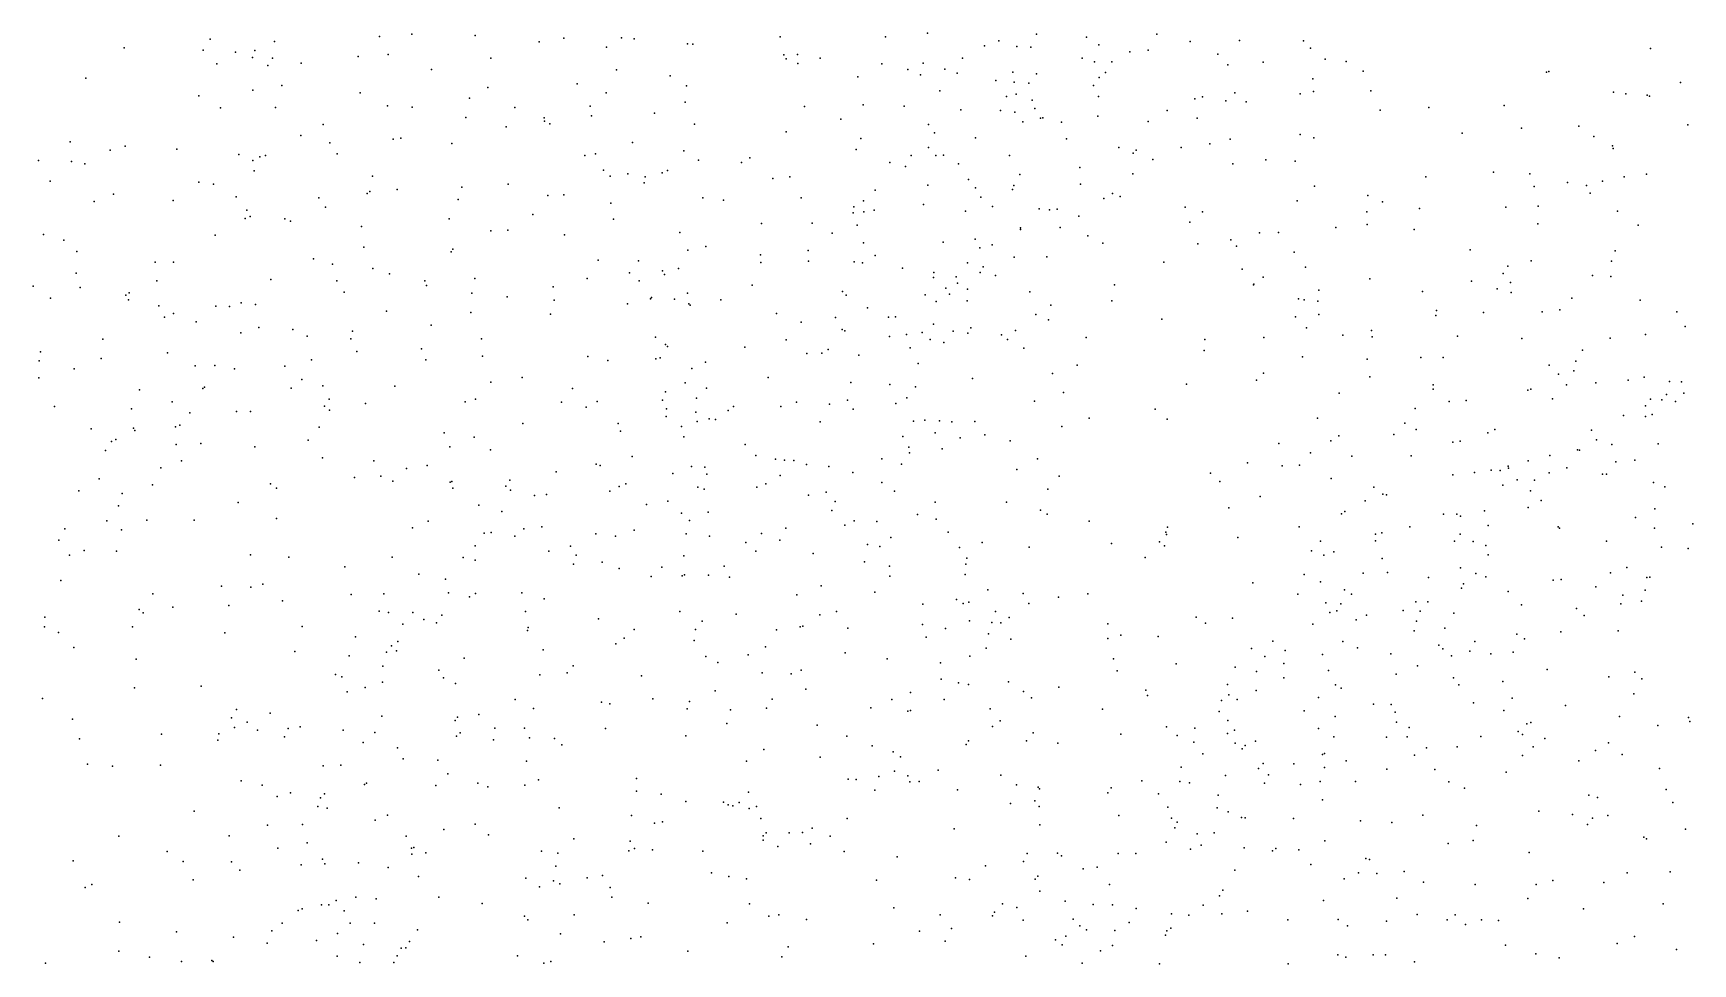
# Model space of a CAD drawing. Header units: metres. Extents: x -25 to 25, y -27.7 to 27.8.
# Drawn here: x 12.197 to 15.289, y 3.481 to 5.215 of the extents above; entities that cross this region are included whole.
import ezdxf

# ---------------------------------------------------------------- set-up
doc = ezdxf.new("R2010")
doc.units = ezdxf.units.M

msp = doc.modelspace()

# ---------------------------------------------------------------- linework, layer by layer
for p in [(12.5262, 5.2038, 22.2838), (12.6459, 5.1995, 4.6879), (12.842, 5.2086, -12.58), (12.9022, 5.2131, 4.7899), (13.0203, 5.2103, 1.9151), (13.1392, 5.1987, 15.5917), (13.185, 5.2052, -10.6546), (13.293, 5.2063, 16.673), (13.3161, 5.2044, 15.5806), (13.5885, 5.208, -10.4081), (13.7846, 5.2078, 20.4902), (13.863, 5.2147, 10.8669), (13.9955, 5.2002, 15.3952), (14.0657, 5.2127, 4.9838), (14.1591, 5.2071, 15.2063), (14.2904, 5.2131, 16.8982), (14.3526, 5.199, 13.4117), (14.444, 5.2009, 15.7239), (14.5632, 5.2004, 14.2613), (12.3659, 5.1876, 10.069), (12.5134, 5.1828, -18.2026), (12.5736, 5.1794, -18.4374), (12.6049, 5.1693, 21.6508), (12.6092, 5.1827, 2.2365), (12.6423, 5.168, -10.7003), (12.8019, 5.1713, 10.7851), (12.8578, 5.1748, 2.0536), (13.0494, 5.1679, -7.3313), (13.265, 5.1885, 16.4004), (13.4156, 5.1948, -18.9678), (13.4256, 5.1944, 17.9293), (13.5949, 5.1745, -19.0938), (13.5994, 5.1669, -12.1616), (13.6206, 5.1752, 20.4126), (13.663, 5.1679, 2.4806), (13.9278, 5.1681, -19.1893), (13.969, 5.1909, -12.1981), (14.0291, 5.1898, -5.2348), (14.0552, 5.1884, 20.5552), (14.1508, 5.1679, 16.2805), (14.1821, 5.193, 13.2797), (14.2401, 5.1798, 5.4501), (14.274, 5.183, -7.1254), (14.4036, 5.1755, -19.0875), (14.5766, 5.1866, 13.9479), (14.604, 5.166, -18.9053), (15.21, 5.1859, 9.4714), (12.5387, 5.1573, 4.4688), (12.6337, 5.1548, -0.7532), (12.6959, 5.1586, 21.3151), (12.9388, 5.1471, -8.1714), (13.2833, 5.1467, 17.7125), (13.3833, 5.1355, -10.5956), (13.6211, 5.1582, 4.8383), (13.7777, 5.1579, 4.8645), (13.8262, 5.147, -7.1343), (13.8496, 5.1372, -7.4966), (13.8545, 5.1589, 15.4798), (13.8949, 5.1474, 7.4133), (13.9179, 5.1405, 13.1899), (14.0218, 5.1423, 8.4838), (14.0657, 5.139, -7.4004), (14.1738, 5.1613, 16.6193), (14.1946, 5.1415, 16.1263), (14.2061, 5.1613, 15.0468), (14.4227, 5.1558, 14.5501), (14.4882, 5.1605, 13.6854), (14.6432, 5.1622, -5.5541), (14.6746, 5.1437, 2.6903), (15.0162, 5.1423, -18.2815), (15.0209, 5.1436, -11.2773), (12.2944, 5.1306, -12.55), (12.6056, 5.1083, -12.624), (12.6598, 5.117, -8.4801), (12.8057, 5.1033, -18.5455), (13.0437, 5.1132, 15.9201), (13.2098, 5.1205, 9.4453), (13.2641, 5.1038, 4.8167), (13.4141, 5.1164, -7.7291), (13.733, 5.1333, 10.8136), (13.8857, 5.1075, 2.5973), (13.99, 5.1267, 12.3735), (14.0246, 5.1233, 6.2244), (14.052, 5.1214, -10.4395), (14.1721, 5.1172, 5.2819), (14.1827, 5.1321, -12.1799), (14.4354, 5.1038, 17.0182), (14.5806, 5.1299, 17.3345), (14.582, 5.1061, -12.4523), (14.6892, 5.1072, -10.6939), (15.1413, 5.1048, 20.3434), (15.2659, 5.1231, 9.2485), (12.5053, 5.0981, -7.4127), (12.5458, 5.0756, 10.8225), (12.6481, 5.0763, 4.5479), (12.8564, 5.0794, 9.7784), (12.9024, 5.0771, 15.6912), (13.0093, 5.0937, -18.6325), (13.0938, 5.0761, 4.791), (13.2342, 5.0787, 17.3867), (13.4113, 5.0864, -7.4534), (13.6334, 5.078, 18.0178), (13.743, 5.0809, -4.8386), (13.8191, 5.0789, 12.7236), (13.9252, 5.0716, 5.0177), (14.0102, 5.0968, 7.6355), (14.0281, 5.1008, 13.297), (14.0579, 5.0898, 11.4773), (14.063, 5.0745, 6.0428), (14.1818, 5.0965, 2.6332), (14.361, 5.0921, 20.4952), (14.3755, 5.0962, 17.8085), (14.4188, 5.0885, 13.8165), (14.4566, 5.0865, 14.0095), (14.5571, 5.1017, 17.5879), (14.7968, 5.0762, 20.4028), (14.9374, 5.08, 2.6708), (15.1642, 5.1014, 10.0055), (15.2036, 5.0994, -11.4988), (15.208, 5.0976, 10.2764), (12.7369, 5.0445, -10.9341), (13.0027, 5.0577, -12.2737), (13.1488, 5.0569, -10.9315), (13.1492, 5.0506, -7.5266), (13.1591, 5.0456, 20.3623), (13.2368, 5.061, 15.4901), (13.3541, 5.0659, 16.7128), (13.429, 5.0454, 9.1894), (13.7015, 5.0546, 13.0217), (13.8645, 5.0443, 11.0201), (13.9989, 5.0708, 11.2589), (14.0254, 5.0674, 17.9684), (14.0406, 5.0495, 5.1514), (14.0735, 5.0563, 8.2991), (14.0776, 5.0569, 7.8706), (14.1125, 5.0488, 5.8318), (14.1805, 5.0598, 17.9104), (14.2739, 5.05, 16.7046), (14.3093, 5.0709, 13.601), (14.3655, 5.0563, 14.4284), (14.7063, 5.0711, 15.6006), (15.0766, 5.0412, -5.8571), (15.2797, 5.0438, 10.6621), (12.2657, 5.0122, 2.3526), (12.6953, 5.0243, 9.8651), (12.749, 5.0102, -18.28), (12.8672, 5.0171, 10.8192), (12.8817, 5.0189, 20.7338), (13.0779, 5.04, 9.5907), (13.3131, 5.0108, 20.3522), (13.5994, 5.0307, 9.008), (13.7387, 5.0187, 12.8548), (13.8759, 5.0289, 6.583), (13.9523, 5.02, 15.2867), (14.1217, 5.0177, 5.4574), (14.427, 5.0172, -5.3218), (14.5573, 5.0259, -4.6503), (14.583, 5.0194, 20.4068), (14.859, 5.0286, -10.8889), (14.9699, 5.0378, 15.5648), (15.1045, 5.022, 9.7079), (12.3402, 4.9965, 10.7408), (12.368, 5.0043, -0.9742), (12.4639, 4.9983, -10.83), (12.5795, 4.9888, 22.05), (12.619, 4.9845, -0.5972), (12.6293, 4.9868, -17.5098), (12.7629, 4.99, -7.482), (12.9768, 5.0094, 20.4537), (13.2245, 4.9869, 10.7704), (13.2445, 4.9901, -7.7771), (13.4086, 4.9955, -12.0306), (13.5321, 4.9827, -18.9088), (13.7298, 4.9979, 10.9121), (13.8327, 4.987, 7.2328), (13.8648, 5.0015, 12.5357), (13.8783, 4.9869, -4.6513), (13.893, 4.9871, 18.0169), (14.0159, 4.9868, 13.4815), (14.2195, 5.0016, 20.4458), (14.2458, 4.9911, 16.4373), (14.2514, 4.9968, 14.6046), (14.283, 4.9793, 13.9426), (14.3357, 5.0018, 14.2265), (14.3887, 5.0085, 15.8867), (15.1395, 5.0047, -13.053), (15.1407, 4.9998, 15.6045), (12.2061, 4.9772, 3.7013), (12.2679, 4.9755, 22.6043), (12.2927, 4.9714, 9.9653), (12.6058, 4.9772, 21.8726), (12.6082, 4.9582, 4.1866), (12.829, 4.948, 4.5996), (13.2589, 4.9592, 16.143), (13.2715, 4.9484, 17.2558), (13.3046, 4.9524, 9.3592), (13.3686, 4.9542, 16.8536), (13.3786, 4.959, 10.8024), (13.436, 4.9782, 15.4335), (13.5163, 4.974, -10.7873), (13.7928, 4.9737, 15.3497), (13.8216, 4.9662, 6.7746), (13.9208, 4.9712, -19.0938), (14.0352, 4.9516, 11.9069), (14.1465, 4.9642, -5.2077), (14.2453, 4.9526, -19.0329), (14.4319, 4.971, -12.1353), (14.493, 4.9785, -18.8647), (14.5477, 4.9761, 15.7602), (14.9174, 4.9557, -4.4865), (14.9853, 4.9528, -17.8655), (15.2029, 4.9519, 9.2739), (12.2279, 4.939, -10.941), (12.5049, 4.9373, 22.2965), (12.5322, 4.9336, 2.2578), (12.824, 4.9196, -17.8729), (12.8745, 4.9236, 15.6258), (12.9952, 4.9276, 15.4688), (13.0817, 4.9332, -11.1327), (13.3352, 4.9358, 16.2802), (13.3368, 4.9471, 17.0119), (13.5744, 4.9441, 10.8628), (13.6061, 4.9469, 15.3849), (13.7652, 4.9221, 12.7301), (13.8634, 4.9318, 20.4392), (13.9394, 4.9423, 7.4973), (13.9522, 4.9263, 15.1255), (14.0211, 4.9235, 20.4673), (14.0235, 4.9308, 8.4432), (14.1477, 4.9334, -4.6368), (14.5841, 4.9298, 17.4799), (14.7916, 4.9468, 15.6471), (14.9936, 4.929, -11.0896), (15.0553, 4.9367, 10.0864), (15.0907, 4.9311, 10.3111), (15.1208, 4.9389, -4.3412), (15.1613, 4.9471, 10.535), (12.31, 4.9008, 10.6209), (12.3461, 4.915, -8.6705), (12.4572, 4.9029, 10.6989), (12.5744, 4.91, 9.9499), (12.7285, 4.9079, 4.3948), (12.7409, 4.8908, 2.1178), (12.8188, 4.9161, 20.8516), (12.9882, 4.9047, -7.616), (13.1552, 4.9123, 15.9712), (13.1851, 4.9134, 4.7255), (13.2727, 4.8978, 2.2845), (13.4442, 4.9077, 4.7997), (13.483, 4.9036, 20.4462), (13.6274, 4.9077, 4.892), (13.7257, 4.8911, 18.0428), (13.7439, 4.9025, 11.0537), (13.8557, 4.8954, 11.2084), (13.9621, 4.9094, 12.2571), (13.9841, 4.8915, 5.2292), (14.0711, 4.8877, 5.967), (14.1046, 4.8866, 13.8322), (14.1913, 4.9069, 14.3238), (14.2073, 4.9159, 14.0773), (14.2217, 4.9104, 17.9006), (14.343, 4.8908, 16.553), (14.5515, 4.902, 17.6489), (14.6836, 4.9122, -18.2456), (14.7106, 4.9002, 20.4093), (14.7794, 4.8881, -12.4549), (14.9407, 4.8906, -17.5397), (15.0007, 4.8924, 20.3141), (15.0975, 4.9163, 9.5249), (12.5912, 4.8691, 4.0221), (12.5946, 4.885, 21.4492), (12.6006, 4.8732, -0.2806), (12.6656, 4.8686, 21.1973), (12.6761, 4.8643, 10.798), (12.9716, 4.8685, -12.1233), (13.1272, 4.8771, 9.5867), (13.2779, 4.8679, -18.3741), (13.5534, 4.8599, 9.0488), (13.6478, 4.8604, 12.8902), (13.7245, 4.8797, -4.7571), (13.7319, 4.8572, 13.4838), (13.7444, 4.882, 8.839), (13.7638, 4.8848, -10.702), (13.9335, 4.8829, 8.6051), (14.0905, 4.8856, 14.7259), (14.1448, 4.8736, -10.631), (14.352, 4.8624, 16.3745), (14.3752, 4.8816, 16.1566), (14.6814, 4.8821, 2.5567), (14.6822, 4.8584, -17.9406), (15.0003, 4.8592, 9.9181), (15.1488, 4.883, 20.249), (15.1872, 4.8567, -17.4279), (12.2156, 4.8395, -17.373), (12.2534, 4.8292, 3.6794), (12.5353, 4.8382, 22.164), (12.8082, 4.8545, -11.1939), (13.049, 4.8466, -18.0926), (13.081, 4.8479, 20.5259), (13.1864, 4.8388, 10.876), (13.4013, 4.8434, 16.7436), (13.6853, 4.8423, 20.4987), (13.8918, 4.8253, 14.9936), (13.9515, 4.831, 13.768), (14.0362, 4.8518, 7.764), (14.0362, 4.849, 6.1884), (14.1098, 4.8526, 14.4454), (14.1619, 4.837, 2.6127), (14.4282, 4.8296, 20.4958), (14.4817, 4.8429, 15.9916), (14.5172, 4.8431, -18.6265), (14.6235, 4.8526, -12.1892), (14.7694, 4.849, -17.7029), (12.2781, 4.8078, 0.0022), (12.7187, 4.7944, 9.9111), (12.8126, 4.8161, -17.593), (12.9755, 4.8074, 15.7489), (12.9786, 4.812, -8.0281), (13.4161, 4.8103, 2.4527), (13.4501, 4.817, 17.922), (13.5519, 4.8015, -18.6887), (13.6408, 4.8098, 15.2146), (13.7434, 4.8241, -18.9025), (13.7651, 4.8007, 13.6519), (13.9607, 4.8146, 11.6739), (13.9832, 4.8204, 18.0036), (14.0242, 4.7974, 14.1569), (14.0854, 4.7977, 5.7523), (14.1898, 4.8232, 20.5014), (14.3666, 4.8222, 17.8465), (14.4389, 4.8177, 16.6546), (14.5463, 4.8065, 17.0482), (14.8743, 4.8107, -10.7997), (15.144, 4.8091, 10.6564), (12.2767, 4.7672, 10.3927), (12.4235, 4.7883, 22.353), (12.458, 4.7877, 10.5413), (12.7541, 4.7845, 20.9424), (12.8291, 4.7764, 4.3611), (12.8603, 4.766, 15.6043), (13.249, 4.7916, 15.3045), (13.3077, 4.7684, 17.3868), (13.3242, 4.7904, 17.5901), (13.3693, 4.772, 16.267), (13.3728, 4.7648, 9.2837), (13.3989, 4.7759, 16.4269), (13.5525, 4.7872, -11.0118), (13.641, 4.7898, 8.932), (13.7264, 4.7888, 2.6319), (13.7416, 4.7867, 15.0862), (13.8165, 4.7767, 12.4948), (13.8748, 4.7689, 6.5356), (13.9373, 4.787, 12.1548), (13.9608, 4.7689, 2.6495), (13.9669, 4.7792, 11.8531), (13.9897, 4.7629, 8.4332), (14.303, 4.7883, -18.8136), (14.4493, 4.7749, 16.2485), (14.5672, 4.7785, 17.1986), (14.9357, 4.7669, -17.0844), (14.944, 4.7806, 2.4299), (14.9878, 4.7902, 9.6672), (15.1022, 4.7633, -17.2266), (15.1371, 4.7901, -11.2626), (12.1965, 4.7434, -7.5122), (12.2839, 4.7408, 22.4646), (12.4268, 4.7533, -8.5574), (12.6391, 4.7556, -8.3788), (12.7624, 4.7532, 4.1791), (12.776, 4.7321, 10.7579), (12.9265, 4.7534, 10.8593), (12.9294, 4.7446, 4.4822), (13.0197, 4.7574, -17.8606), (13.1655, 4.7419, 15.9076), (13.2285, 4.7573, 9.4875), (13.3258, 4.7535, 17.1748), (13.536, 4.7449, 13.5034), (13.7043, 4.7334, -11.778), (13.8741, 4.7592, 20.5675), (13.897, 4.7393, 13.943), (13.9163, 4.7608, 14.7253), (13.9188, 4.7491, -4.6066), (13.9373, 4.7377, 14.5493), (14.0534, 4.7328, 5.4967), (14.2114, 4.7458, -11.8758), (14.4702, 4.7458, -18.1206), (14.4708, 4.7467, 16.5034), (14.4882, 4.7598, -10.7301), (14.5918, 4.7356, 16.0272), (14.687, 4.7568, -17.4613), (14.7851, 4.7336, 15.8527), (14.8764, 4.7528, -12.5945), (14.9243, 4.7383, 9.9886), (14.9492, 4.7504, 10.2023), (15.136, 4.7614, -13.2495), (12.2286, 4.7207, -8.6776), (12.3693, 4.7262, -0.8009), (12.3738, 4.7181, 3.7143), (12.3751, 4.7309, -12.4494), (12.4305, 4.7066, -17.4043), (12.5371, 4.7061, 22.0274), (12.5622, 4.7052, 10.3778), (12.5838, 4.7125, 21.2186), (12.6105, 4.7094, 10.0349), (13.0136, 4.7302, 15.3352), (13.0797, 4.7231, -11.8999), (13.1672, 4.717, 4.5915), (13.3036, 4.7106, 10.987), (13.3469, 4.7196, 20.6641), (13.3485, 4.7224, -11.7989), (13.3917, 4.7191, -18.1618), (13.4159, 4.7301, 13.3865), (13.4184, 4.7102, 15.1518), (13.4205, 4.7076, 4.6843), (13.478, 4.718, 11.0554), (13.7116, 4.7266, 18.0591), (13.7513, 4.7029, 14.8825), (13.8585, 4.7271, 12.2945), (13.8791, 4.7149, 7.4695), (13.9039, 4.7281, 8.5651), (13.9368, 4.7162, 14.3676), (14.093, 4.7078, -18.7799), (14.2062, 4.716, 17.9382), (14.5543, 4.7194, 16.6876), (14.5649, 4.7181, 20.55), (14.5904, 4.7154, 17.6375), (14.9504, 4.7312, 20.4066), (15.0632, 4.7212, -5.5886), (15.1909, 4.717, 2.3169), (12.4413, 4.6854, 10.1099), (12.4577, 4.6926, -11.1571), (12.4999, 4.6766, -7.5205), (12.8547, 4.6964, 15.3821), (12.9381, 4.6706, 9.8066), (13.0121, 4.6945, -11.3545), (13.1603, 4.6913, 20.6901), (13.5817, 4.6926, -18.2897), (13.6275, 4.6762, 12.7845), (13.6912, 4.6848, -18.4931), (13.7904, 4.6858, 7.0029), (13.803, 4.6859, 6.7197), (13.8742, 4.6727, 11.7254), (14.0645, 4.6902, 6.0699), (14.0886, 4.6805, 5.915), (14.2998, 4.6819, -18.4392), (14.5484, 4.6861, 16.3837), (14.5922, 4.6904, 17.3837), (14.8103, 4.6886, 20.5035), (14.8114, 4.698, -4.4196), (14.899, 4.6941, 9.8216), (15.0084, 4.6953, -10.9434), (15.0411, 4.6994, 15.8576), (15.259, 4.6955, 10.8942), (12.3263, 4.6447, 22.35), (12.5836, 4.6565, 10.2256), (12.6167, 4.6664, -0.1935), (12.6802, 4.6623, 10.4862), (12.7069, 4.65, -7.6527), (12.7882, 4.6453, 10.6201), (12.7913, 4.6595, -12.0378), (13.032, 4.6449, 15.755), (13.3559, 4.6484, 13.1729), (13.5997, 4.6434, 14.9306), (13.7041, 4.6625, -4.8986), (13.709, 4.6599, 8.8065), (13.792, 4.6495, -10.9036), (13.8235, 4.6532, 7.2494), (13.8529, 4.6572, -5.0753), (13.868, 4.6437, 12.0696), (13.9109, 4.6592, 18.0571), (13.9379, 4.6557, 20.6719), (13.9438, 4.6656, 7.6477), (14.0006, 4.6528, 7.8804), (14.0118, 4.644, 5.3293), (14.0267, 4.6605, -11.7585), (14.1583, 4.6478, 20.6473), (14.3795, 4.644, 17.8846), (14.4898, 4.6479, -17.6402), (14.5689, 4.6659, 16.9527), (14.637, 4.6518, 16.2529), (14.6903, 4.6609, -10.7931), (14.6915, 4.6491, 2.3011), (14.8504, 4.6499, -12.3474), (14.9701, 4.6457, 10.4856), (15.1348, 4.6463, 10.7741), (15.2008, 4.6531, 9.1638), (15.2745, 4.6684, -11.4124), (12.2099, 4.6212, -11.3267), (12.3232, 4.6085, 15.52), (12.4468, 4.6189, 0.0281), (12.7994, 4.6213, 9.9512), (12.9202, 4.6267, 4.3374), (13.0338, 4.613, 1.9666), (13.23, 4.6121, -11.3663), (13.3567, 4.6077, 15.046), (13.365, 4.61, 11.0976), (13.3744, 4.6348, 17.6041), (13.3782, 4.6308, 16.1364), (13.5228, 4.6293, 11.1745), (13.6382, 4.6177, 13.7632), (13.6658, 4.6184, 20.7574), (13.678, 4.6254, 4.8328), (13.7348, 4.6148, 14.643), (13.8304, 4.6285, 14.1458), (13.8935, 4.6385, 5.111), (14.0423, 4.6276, -18.5638), (14.3782, 4.6233, -17.8543), (14.5616, 4.6115, -4.4715), (14.7822, 4.6104, -16.6964), (14.8238, 4.6106, 9.9826), (15.0836, 4.6238, 20.4035), (12.2079, 4.6041, 3.5763), (12.2731, 4.5893, 0.1616), (12.4985, 4.5948, -0.5569), (12.5349, 4.5952, 21.5814), (12.5717, 4.589, 15.5167), (12.6656, 4.5945, 20.9735), (12.7151, 4.6058, 3.9451), (12.9283, 4.6058, -17.5501), (13.2672, 4.6048, 13.3768), (13.4236, 4.5898, 2.4309), (13.4493, 4.6017, 9.1507), (13.8457, 4.5991, 6.5719), (14.096, 4.5803, -10.7824), (14.1416, 4.5958, -18.1765), (14.4888, 4.5812, 20.6773), (14.6824, 4.6075, 16.422), (15.0211, 4.5961, 9.3451), (15.0384, 4.5792, -5.0517), (15.0672, 4.5855, -13.3458), (15.0707, 4.6033, 16.0214), (12.207, 4.5723, -0.7676), (12.3943, 4.5502, 2.2385), (12.5123, 4.5523, 21.2149), (12.5157, 4.5553, 21.9122), (12.6775, 4.5533, -8.0254), (12.697, 4.5696, -17.4101), (12.7363, 4.5577, -11.3653), (12.8701, 4.5567, 4.1481), (13.0491, 4.5644, 10.9094), (13.1075, 4.5729, 15.133), (13.2012, 4.5527, 9.5231), (13.3747, 4.5464, 17.0071), (13.4113, 4.5631, -17.9924), (13.4512, 4.553, 16.2618), (13.5663, 4.5732, 8.9773), (13.7198, 4.5636, 13.9701), (13.7927, 4.56, -4.6424), (13.8404, 4.5556, -18.1604), (13.947, 4.5713, 6.3884), (14.3454, 4.5608, -11.839), (14.4758, 4.5684, -10.8366), (14.6871, 4.5742, 20.6307), (14.8048, 4.5596, 9.7334), (14.8049, 4.5511, 2.0933), (14.9818, 4.5495, -13.146), (14.987, 4.5512, 20.5268), (15.0534, 4.5597, -16.7475), (15.1081, 4.563, 2.061), (15.1686, 4.5682, -4.8256), (15.1981, 4.5737, -5.2309), (15.2455, 4.5659, -4.2073), (15.2677, 4.5647, 12.5495), (12.2362, 4.5189, -12.3053), (12.4555, 4.528, -12.2101), (12.7395, 4.5196, 15.2407), (12.7478, 4.5324, 10.2787), (12.8157, 4.5244, 20.8214), (13.0012, 4.528, 20.8076), (13.0206, 4.5326, 4.4193), (13.181, 4.5269, 15.7929), (13.227, 4.5179, 13.1952), (13.2476, 4.5284, 13.5134), (13.3688, 4.5311, 9.2671), (13.4325, 4.5347, -11.3137), (13.5017, 4.5191, 4.6555), (13.5898, 4.519, 18.0316), (13.6186, 4.5274, 11.3737), (13.68, 4.5233, 14.5141), (13.7139, 4.5307, 12.4724), (13.8038, 4.5246, 20.8253), (13.8241, 4.5352, 11.9319), (14.0623, 4.529, 6.082), (14.1161, 4.5451, 18.027), (14.6298, 4.5436, 17.642), (14.7715, 4.5152, 10.1335), (14.835, 4.5285, 9.55), (14.8666, 4.5304, -5.2089), (15.0272, 4.5335, 10.7048), (15.201, 4.5202, 0.6846), (15.2103, 4.5324, 12.2503), (15.2314, 4.5317, -11.2105), (15.2397, 4.5417, 20.3557), (15.2567, 4.5282, 1.0023), (15.2724, 4.5437, -5.7392), (12.3797, 4.5148, -8.4289), (12.4696, 4.4842, 21.3814), (12.4884, 4.5073, -8.2025), (12.5754, 4.51, 15.307), (12.6016, 4.5095, 3.7742), (12.7488, 4.5122, 2.0594), (13.1087, 4.4874, 13.3046), (13.2866, 4.4872, 20.8799), (13.3759, 4.5007, 17.3926), (13.3766, 4.5144, 15.9499), (13.4311, 4.5082, 17.8413), (13.4335, 4.4912, 13.7127), (13.4561, 4.496, 12.9083), (13.4681, 4.4948, 20.8826), (13.4914, 4.5116, 16.4235), (13.6631, 4.4903, -11.1438), (13.7242, 4.5139, 14.2273), (13.8369, 4.492, 4.9893), (13.8577, 4.4936, 7.4101), (13.8854, 4.4921, 7.5771), (13.908, 4.4907, 8.2719), (13.9512, 4.491, 5.1653), (14.1644, 4.497, -5.221), (14.287, 4.5138, -4.491), (14.3094, 4.4957, 2.4165), (14.5894, 4.4976, 2.1011), (14.7525, 4.4877, 1.8493), (15.1597, 4.502, -13.8453), (15.2007, 4.5006, 12.8888), (15.2132, 4.5043, -5.5042), (12.3043, 4.4774, 22.2167), (12.3424, 4.454, 15.3049), (12.3504, 4.4576, -17.5188), (12.3834, 4.4784, -7.4847), (12.3856, 4.4741, 3.6305), (12.4618, 4.4809, -11.296), (12.7089, 4.4564, -11.8373), (12.7292, 4.4806, 10.1255), (12.9624, 4.4699, 15.6245), (13.0182, 4.4616, -11.6574), (13.2909, 4.473, 13.059), (13.4046, 4.4817, 14.8224), (13.4086, 4.4627, 17.6183), (13.8171, 4.463, 6.6992), (13.8774, 4.4699, 18.0932), (13.9235, 4.4605, 8.0743), (13.97, 4.4662, 20.8347), (14.0169, 4.455, 5.3193), (14.1135, 4.4817, 2.543), (14.6146, 4.4553, 20.7329), (14.6294, 4.4643, 17.4545), (14.7316, 4.467, 9.9848), (14.7737, 4.4764, -16.505), (14.8554, 4.4542, 20.6503), (14.9069, 4.4702, 16.3699), (14.9199, 4.476, -12.499), (15.1004, 4.475, 0.8811), (15.1094, 4.4571, 12.1536), (12.3312, 4.4369, -0.6198), (12.463, 4.4483, 21.5677), (12.5091, 4.4501, 0.1789), (12.6095, 4.4441, -7.8235), (12.7356, 4.4233, 15.1085), (12.973, 4.4437, 10.7385), (13.0489, 4.4385, 14.9953), (13.3125, 4.4261, 11.1125), (13.5229, 4.4485, 16.5775), (13.5429, 4.428, 12.6896), (13.8284, 4.4435, 8.4504), (13.8296, 4.4325, 6.9943), (13.8901, 4.44, -10.9573), (14.5177, 4.4503, 17.8956), (14.5768, 4.4324, -16.6357), (14.6537, 4.4264, 1.5627), (14.7642, 4.4268, 16.701), (14.842, 4.4523, -12.2623), (15.0225, 4.4277, -13.563), (15.0743, 4.4381, 0.6144), (15.0779, 4.4379, 16.305), (15.1379, 4.4484, 9.1031), (15.2242, 4.4493, 13.0428), (12.4345, 4.405, -11.9914), (12.4729, 4.4178, 21.7199), (12.8314, 4.4178, -11.5572), (12.8918, 4.4035, 9.9051), (12.9309, 4.4089, 4.1701), (13.1708, 4.397, 9.531), (13.2456, 4.4114, 14.8158), (13.2531, 4.4088, 4.5247), (13.3882, 4.3944, 9.179), (13.4234, 4.4074, 15.8164), (13.4478, 4.4062, 13.8611), (13.4519, 4.393, 16.7987), (13.5797, 4.4209, 16.1437), (13.5965, 4.419, 16.3247), (13.6138, 4.4183, 20.9395), (13.6377, 4.4112, -11.5432), (13.6793, 4.4073, 12.366), (13.724, 4.3963, 2.5186), (13.7779, 4.4217, 12.0566), (13.8143, 4.4113, -5.0774), (14.0291, 4.4017, -11.655), (14.0679, 4.4215, 5.5512), (14.3903, 4.3949, 17.9876), (14.4592, 4.4141, 20.7806), (14.5239, 4.4085, -5.2405), (14.5563, 4.4099, 1.8231), (14.8419, 4.3919, 10.5676), (14.8823, 4.3958, 16.5605), (14.9133, 4.4007, -4.5656), (14.9302, 4.3996, -10.9634), (14.9447, 4.4079, 12.4794), (14.9452, 4.4042, 12.6603), (14.9822, 4.4181, 1.4396), (15.0215, 4.3954, -16.5207), (15.0543, 4.405, 10.8235), (15.1208, 4.3931, 20.5491), (15.128, 4.3929, 11.9548), (15.1453, 4.4161, 1.3495), (15.1808, 4.4192, 0.3283), (12.2813, 4.3617, 0.1864), (12.3194, 4.3844, -11.5266), (12.4189, 4.3732, 15.5373), (12.6388, 4.3748, -11.4634), (12.6497, 4.367, 20.8989), (12.7951, 4.3868, -0.2007), (12.8444, 4.3892, 4.0041), (12.8668, 4.3799, 0.1507), (12.9736, 4.3778, 1.9092), (12.9768, 4.3792, 10.5935), (12.9784, 4.3667, 13.3025), (13.0772, 4.3707, 10.8656), (13.0845, 4.3816, 14.8508), (13.0858, 4.3629, 20.9379), (13.2711, 4.3612, 9.358), (13.2882, 4.3702, 15.684), (13.3005, 4.375, -17.7698), (13.4348, 4.3685, 11.2488), (13.4465, 4.3647, 2.3055), (13.5451, 4.3687, 8.9131), (13.5617, 4.3747, 11.3846), (13.5883, 4.3904, 14.1973), (13.7777, 4.3775, 20.9514), (13.8011, 4.3612, -17.9243), (14.0871, 4.3647, 5.8385), (14.1081, 4.3891, -10.8844), (14.4078, 4.3792, -17.3811), (14.6149, 4.3846, 17.218), (14.6945, 4.3685, 17.659), (14.9352, 4.3724, -12.861), (14.9616, 4.3822, 0.8813), (14.9866, 4.3621, 12.1141), (14.9942, 4.3817, 1.1787), (15.2159, 4.3774, 11.8031), (15.2366, 4.3695, 1.4708), (12.3557, 4.3341, 21.3905), (12.3622, 4.3568, 21.9952), (12.5782, 4.3399, 2.0824), (13.0269, 4.3351, 13.5873), (13.1309, 4.3531, 15.602), (13.1531, 4.3553, 13.0627), (13.3393, 4.3367, 12.8738), (13.3788, 4.3425, 14.5388), (13.6409, 4.3541, 18.0895), (13.6739, 4.3592, 4.7755), (13.6909, 4.342, 8.6534), (13.877, 4.3408, 7.6866), (14.0103, 4.3405, 6.2109), (14.4244, 4.33, -4.4697), (14.4827, 4.3512, 1.3879), (14.6784, 4.3435, 1.2724), (14.7116, 4.3559, 10.3377), (14.718, 4.3547, 9.4544), (14.9824, 4.331, -13.8046), (15.0063, 4.3441, 13.0765), (12.3335, 4.3059, 2.1811), (12.4084, 4.3072, 15.122), (12.4967, 4.3075, 3.6591), (12.6501, 4.3106, 3.7709), (12.9327, 4.3054, 10.3684), (13.0695, 4.3233, 4.388), (13.4047, 4.3205, 16.9808), (13.4195, 4.3066, 17.5408), (13.4541, 4.3223, 14.0601), (13.6844, 4.3254, 11.682), (13.7263, 4.3059, 11.9411), (13.7686, 4.3046, -4.8045), (13.8443, 4.3177, 8.1788), (13.8793, 4.3092, 18.1334), (14.0737, 4.326, -17.7893), (14.0857, 4.3183, 20.9055), (14.1642, 4.3054, 2.3441), (14.6344, 4.3189, 9.7548), (14.6406, 4.3233, -4.473), (14.8244, 4.3183, 12.5584), (14.8493, 4.3181, 12.3414), (14.856, 4.3145, 12.9025), (14.9008, 4.3246, 1.288), (15.1823, 4.312, 0.1553), (15.2179, 4.3284, 11.096), (15.2889, 4.3006, 13.3382), (12.2443, 4.2701, 15.4922), (12.2555, 4.2912, -0.4754), (12.3613, 4.289, 21.547), (12.903, 4.293, 14.7612), (13.0369, 4.2833, 14.6785), (13.0497, 4.2845, 10.7215), (13.0938, 4.2774, 9.6117), (13.1108, 4.2912, 0.1963), (13.1443, 4.2945, 13.7846), (13.2447, 4.2819, 0.6865), (13.2816, 4.2776, 13.9454), (13.3166, 4.2888, 0.3568), (13.4134, 4.2817, 0.9055), (13.4567, 4.2771, 12.6473), (13.5537, 4.2822, 12.4799), (13.5875, 4.2698, 15.7737), (13.5988, 4.2923, 0.6092), (13.7087, 4.2976, 16.3666), (13.7946, 4.275, -11.5053), (13.9013, 4.2846, 7.3805), (14.3067, 4.2848, 2.1103), (14.3085, 4.2804, 1.5236), (14.3101, 4.294, -10.9719), (14.4409, 4.2749, -17.0333), (14.5552, 4.2949, -11.9317), (14.5951, 4.2681, 9.8975), (14.6977, 4.2812, 17.0027), (14.6978, 4.269, 17.8356), (14.7096, 4.2836, -12.0905), (14.7618, 4.2945, 9.2719), (14.8451, 4.2679, 13.0888), (14.8555, 4.2812, 12.1564), (14.8794, 4.2677, 10.7439), (14.9076, 4.297, -13.2738), (15.0382, 4.2946, 9.0434), (15.0404, 4.2924, 11.873), (15.1282, 4.2679, 1.1823), (15.2173, 4.2923, 1.7019), (12.2644, 4.2418, 15.312), (12.2913, 4.2504, -7.5872), (12.3515, 4.2496, 21.7197), (12.6013, 4.2428, 14.8566), (12.673, 4.2382, -0.3693), (12.8656, 4.238, 9.931), (12.9976, 4.2378, 13.7262), (13.02, 4.2595, 15.5099), (13.1571, 4.2492, 10.9724), (13.1978, 4.2587, 4.5067), (13.2083, 4.2422, -17.6014), (13.4087, 4.2406, 17.3023), (13.5242, 4.2655, 17.9448), (13.5429, 4.2497, 21.0266), (13.65, 4.2448, -11.2225), (13.7513, 4.2619, 16.1502), (13.7742, 4.2584, 0.8562), (13.9228, 4.256, 7.1175), (13.965, 4.2656, 2.4079), (14.0526, 4.2569, 5.5826), (14.2058, 4.264, 18.1281), (14.2684, 4.2374, -17.4492), (14.2953, 4.2668, 20.8719), (14.3047, 4.2592, 1.1257), (14.5784, 4.2498, -4.956), (14.6013, 4.2417, 10.3102), (14.6201, 4.2484, 9.5498), (14.9031, 4.2602, 16.649), (14.9073, 4.2425, 0.4111), (15.2306, 4.2568, 11.3376), (15.2804, 4.2544, 1.8698), (12.777, 4.2204, 14.6516), (12.9149, 4.2063, 14.5004), (13.0202, 4.2327, 10.5303), (13.2031, 4.2255, 14.4057), (13.2568, 4.2287, 14.1171), (13.2882, 4.217, 9.2102), (13.3681, 4.2198, 1.757), (13.4837, 4.2212, 4.6431), (13.7456, 4.2294, 15.9585), (13.7921, 4.2216, 8.3129), (13.9331, 4.206, 6.6811), (13.9344, 4.225, 6.8533), (13.9359, 4.2363, 1.0799), (14.5649, 4.206, 10.1608), (14.6748, 4.2085, -16.188), (14.7102, 4.2361, 1.1487), (14.7199, 4.2098, 12.2967), (14.8562, 4.2186, 20.7628), (14.8847, 4.208, -14.0409), (15.1357, 4.2089, 13.411), (15.166, 4.2189, 11.5242), (12.2482, 4.195, 21.8246), (12.5471, 4.1845, 20.9282), (12.6023, 4.1826, 15.4614), (12.6245, 4.188, 14.6927), (12.9645, 4.1972, 20.9928), (13.3482, 4.2022, 15.5343), (13.406, 4.2036, 1.34), (13.4102, 4.2056, 17.1308), (13.4548, 4.2046, 17.7928), (13.4941, 4.2011, 15.6061), (13.6645, 4.1846, 8.5686), (13.7926, 4.2026, 1.2767), (13.9755, 4.1771, 21.0052), (14.4692, 4.1906, -5.1728), (14.5951, 4.1922, -11.0765), (14.6399, 4.1771, 12.6324), (14.7965, 4.2002, 16.8619), (14.8578, 4.1803, 11.9349), (14.8619, 4.1887, 9.0802), (14.903, 4.2017, -11.0535), (15.0284, 4.1952, 11.7126), (15.0436, 4.1967, 0.156), (15.1085, 4.1833, 1.7997), (15.1999, 4.177, -16.3652), (15.2034, 4.2004, -11.0706), (15.2089, 4.2011, 0.0064), (12.4197, 4.1699, 14.9867), (12.4565, 4.1448, -0.3885), (12.5612, 4.1479, -17.4523), (12.6609, 4.157, 14.5348), (12.7887, 4.1687, 15.4618), (12.8497, 4.1698, 14.3579), (12.9701, 4.1718, 13.92), (13.0096, 4.1641, 9.677), (13.0206, 4.1703, 4.3582), (13.1068, 4.1717, 1.7255), (13.1485, 4.1605, 12.8677), (13.6196, 4.1681, 2.1517), (13.7647, 4.1733, 18.1524), (13.8539, 4.1507, 16.3668), (13.9167, 4.1595, 1.4547), (13.9296, 4.152, 7.5049), (13.9397, 4.1547, 5.2467), (14.0409, 4.1707, 5.8238), (14.0518, 4.1522, 2.1708), (14.1071, 4.164, 0.8032), (14.1614, 4.1697, 1.9906), (14.553, 4.1694, 9.7043), (14.6051, 4.1529, 1.0716), (14.633, 4.1515, 12.9405), (14.6528, 4.1695, 1.2936), (14.7731, 4.1553, 0.5411), (14.7951, 4.1548, 1.5461), (14.9448, 4.1741, 13.399), (14.9698, 4.1495, 1.7221), (15.1545, 4.1511, 8.908), (15.1587, 4.1676, 11.2252), (15.1933, 4.1561, -14.3688), (12.2184, 4.1264, 3.4765), (12.3942, 4.1405, 20.9312), (12.4013, 4.1343, 2.0651), (12.841, 4.1376, 13.3653), (12.8586, 4.1354, 0.4277), (12.8853, 4.1136, 14.1674), (12.9042, 4.1351, -0.1794), (12.9245, 4.1222, -17.3789), (12.9483, 4.1159, 4.211), (12.9579, 4.1301, 13.0129), (13.1139, 4.1369, 21.0449), (13.2496, 4.1232, 1.523), (13.4014, 4.1373, 12.5516), (13.4433, 4.1188, 17.6478), (13.5063, 4.1322, 11.4356), (13.6623, 4.1307, 15.6707), (13.6932, 4.137, 4.8545), (13.9413, 4.1196, 6.3674), (13.9826, 4.1167, 6.05), (13.9895, 4.1372, -4.7715), (13.9995, 4.1161, 7.1124), (14.0151, 4.1258, 1.7074), (14.1987, 4.1142, -11.6172), (14.3633, 4.1267, -16.9021), (14.3807, 4.1155, -11.7465), (14.4309, 4.1244, 18.149), (14.581, 4.1132, 9.4249), (14.6126, 4.135, 12.4566), (14.6253, 4.1381, 1.0268), (14.6618, 4.1217, 0.7574), (14.6808, 4.1303, 9.2235), (14.7491, 4.1391, 13.2859), (14.7738, 4.119, 17.3586), (14.7811, 4.1375, -13.4176), (14.8435, 4.1338, 10.8312), (15.0721, 4.1429, 20.666), (15.0863, 4.1296, 16.5658), (12.2173, 4.1085, 20.9481), (12.2439, 4.0982, -17.5449), (12.3818, 4.1087, 3.5708), (12.5534, 4.0971, 0.1095), (12.6976, 4.1093, 20.9754), (12.7968, 4.0897, 1.8651), (13.1176, 4.1015, 4.5016), (13.1185, 4.107, 9.4557), (13.2979, 4.0875, 15.4303), (13.3166, 4.1033, 0.2263), (13.4281, 4.0832, 8.8674), (13.4303, 4.1035, -17.6463), (13.5816, 4.103, 11.5925), (13.6254, 4.1086, 12.0195), (13.6307, 4.1095, 11.8127), (13.7142, 4.1061, 1.8511), (13.8535, 4.1128, 7.8261), (13.8607, 4.0895, 15.9689), (13.8967, 4.1056, -17.6685), (13.9764, 4.0957, 7.3447), (14.0184, 4.0857, -11.4924), (14.1992, 4.0869, -11.0594), (14.2233, 4.0927, -4.5943), (14.2925, 4.0906, -17.13), (14.7697, 4.1012, 17.7919), (14.8271, 4.1062, 0.3478), (14.9609, 4.0949, 1.031), (14.9752, 4.086, 16.7063), (15.043, 4.0993, 11.0822), (15.1496, 4.1011, 2.0102), (12.2725, 4.0697, -0.2657), (12.6841, 4.0624, 15.3907), (12.785, 4.0545, 13.1866), (12.8546, 4.061, 9.997), (12.8639, 4.0729, 13.6079), (12.8732, 4.0639, 9.822), (12.8761, 4.081, 10.1599), (13.1466, 4.0657, 10.8033), (13.2819, 4.0767, 9.0604), (13.4498, 4.0529, 17.3624), (13.5286, 4.0564, 4.7599), (13.5612, 4.071, 8.6649), (13.7095, 4.0599, 0.3322), (13.942, 4.0535, 5.44), (13.9719, 4.0689, 6.5458), (14.4667, 4.068, -4.7507), (14.4915, 4.053, 1.1911), (14.5063, 4.0817, 10.447), (14.5291, 4.0641, 12.6382), (14.5991, 4.0566, 13.1795), (14.6367, 4.081, 10.6669), (14.6644, 4.0693, 1.5967), (14.7264, 4.0579, -13.8519), (14.8156, 4.074, 17.0501), (14.823, 4.0676, 17.5233), (14.8393, 4.0543, 1.8186), (14.8734, 4.063, -12.6005), (14.8825, 4.0814, -12.8564), (14.9124, 4.058, 0.1693), (14.9543, 4.0614, 20.7523), (12.3884, 4.0483, -0.0305), (12.8483, 4.0352, 15.3813), (12.9522, 4.028, 21.0679), (12.9993, 4.0499, 10.3868), (13.1912, 4.0229, 1.0548), (13.2027, 4.0356, 11.036), (13.4725, 4.042, 17.1373), (13.5547, 4.0228, 16.9573), (13.6089, 4.021, 18.1092), (13.6274, 4.0277, 8.499), (13.7875, 4.0489, 5.0876), (13.887, 4.0415, 16.4846), (14.2094, 4.0488, 0.5295), (14.2163, 4.0264, -5.1501), (14.3264, 4.0397, -16.674), (14.4362, 4.0334, 10.135), (14.476, 4.0252, 9.8344), (14.5267, 4.0402, 0.9321), (14.6103, 4.0268, -14.2529), (14.736, 4.0204, 17.952), (14.776, 4.0356, 13.511), (15.0175, 4.0291, -11.1154), (15.1811, 4.0242, 13.6146), (12.3854, 3.9949, -15.1029), (12.5095, 3.9981, 15.0391), (12.7595, 4.0199, 14.2503), (12.7713, 4.0155, 3.9268), (12.8152, 3.9957, 14.046), (12.8476, 4.0054, 13.7456), (12.9611, 4.0134, 4.3353), (12.9837, 4.0029, 9.5801), (13.1408, 4.0189, 9.2635), (13.33, 4.0174, 11.2787), (13.6364, 3.9925, 15.5439), (13.8884, 4.0107, 18.2416), (13.9209, 4.0044, -11.1082), (13.9392, 4.0013, 5.6816), (14.0141, 4.0057, -17.4482), (14.1076, 3.9961, 21.0198), (14.2696, 3.9903, 20.9791), (14.4221, 4.001, 20.932), (14.4751, 3.9898, 12.9973), (14.5269, 4.0136, 9.5652), (14.6234, 4.0003, 1.7298), (14.6335, 3.9939, -11.1681), (14.8429, 4.0135, 17.1975), (14.8527, 4.0001, -16.2848), (14.935, 4.0065, 16.8771), (15.1326, 4.015, -16.0852), (15.1937, 4.0118, -14.7254), (12.2141, 3.9747, 3.4476), (12.7814, 3.9874, 13.4797), (13.0948, 3.9729, 10.5309), (13.2553, 3.9679, 21.1443), (13.271, 3.9647, 8.9435), (13.3514, 3.9742, 12.4499), (13.4196, 3.9696, 15.3903), (13.4671, 3.989, 17.807), (13.5733, 3.9736, 11.9635), (13.7965, 3.9733, 16.71), (13.8309, 3.986, -11.3138), (13.8939, 3.9732, 6.0535), (14.0417, 3.9879, 7.0381), (14.0566, 3.976, 18.2894), (14.273, 3.9802, -4.8358), (14.4105, 3.9711, 1.0828), (14.4241, 3.9817, 18.2895), (14.44, 3.9729, 12.7966), (14.5912, 3.9769, -13.6345), (14.6939, 3.9641, 1.9507), (14.7267, 3.9639, 0.8644), (14.88, 3.9668, 2.11), (14.952, 3.9758, 11.5285), (15.0516, 3.9621, 0.8694), (15.1791, 3.9838, 2.3175), (12.2695, 3.9366, 20.9303), (12.5662, 3.9387, 3.7297), (12.5752, 3.9543, 14.6754), (12.5954, 3.9307, 21.025), (12.638, 3.9474, -0.3675), (12.8459, 3.9419, -0.2409), (12.9827, 3.9341, 4.4865), (12.9874, 3.9399, 12.8261), (13.0269, 3.9449, 9.4315), (13.129, 3.9562, 1.3421), (13.415, 3.9554, 8.7586), (13.4887, 3.9282, -17.4514), (13.4957, 3.954, 11.5569), (13.5627, 3.9569, 21.1399), (13.7572, 3.9577, 8.1711), (13.8262, 3.9516, 5.295), (13.831, 3.9527, 7.8986), (13.9795, 3.9554, 7.4636), (13.9984, 3.933, 6.4714), (14.1891, 3.9551, -16.9926), (14.4063, 3.9504, -16.4801), (14.4224, 3.9342, 0.5487), (14.5648, 3.952, -14.6621), (14.6225, 3.9413, 9.2197), (14.734, 3.9494, 10.8983), (14.737, 3.9311, 13.6194), (14.9369, 3.9524, 13.6824), (14.9795, 3.9274, 2.3013), (14.987, 3.9304, 8.905), (15.1526, 3.9412, 16.6369), (15.2808, 3.9398, 8.8521), (15.2833, 3.9323, 13.6888), (12.2826, 3.8999, -14.7292), (12.4357, 3.9084, 3.6301), (12.5407, 3.8972, -15.2319), (12.5427, 3.9093, -17.4048), (12.5714, 3.921, 14.8383), (12.6142, 3.9159, -0.0157), (12.6646, 3.9036, 14.4475), (12.6718, 3.919, 15.2371), (12.6942, 3.9219, 13.1659), (12.7743, 3.916, 13.6275), (12.8332, 3.9116, 4.0741), (12.985, 3.9046, 1.5372), (12.9923, 3.911, -0.0665), (13.0542, 3.8976, 15.3175), (13.0568, 3.9195, 0.9277), (13.1119, 3.9196, 4.6156), (13.1214, 3.9013, 12.6518), (13.1679, 3.9006, 0.1093), (13.263, 3.9187, 15.3313), (13.4126, 3.9054, 21.1607), (13.657, 3.9254, 8.3412), (13.7124, 3.9048, 5.1288), (13.9839, 3.9225, 16.0455), (14.0599, 3.9111, -17.2325), (14.223, 3.9085, -14.4854), (14.308, 3.9221, -11.5939), (14.328, 3.9059, 1.2718), (14.3613, 3.9197, 1.5079), (14.4221, 3.9096, -14.1303), (14.4352, 3.9161, 0.8654), (14.5912, 3.9189, 2.0594), (14.6199, 3.9034, -16.4661), (14.7182, 3.9027, 0.3445), (14.7565, 3.9035, 2.3234), (14.7603, 3.9206, 11.7643), (14.8937, 3.9043, 11.0875), (14.9633, 3.9135, 11.2494), (14.9715, 3.9077, -0.0034), (15.0134, 3.9002, -15.0129), (15.224, 3.9243, -0.1654), (12.8114, 3.8932, -17.3232), (12.8753, 3.8832, 4.2397), (13.1818, 3.8884, 10.9657), (13.5578, 3.8797, 17.0854), (13.76, 3.8869, -17.3987), (13.7991, 3.8758, -14.3063), (13.8126, 3.866, 5.5665), (13.935, 3.8892, 16.5647), (13.939, 3.8963, 6.3262), (14.0476, 3.8961, 7.1686), (14.1055, 3.8917, -14.2697), (14.359, 3.8933, 10.0928), (14.376, 3.8718, 12.9495), (14.4359, 3.8919, 12.3434), (14.4494, 3.8812, 9.6694), (14.4545, 3.8874, 1.9886), (14.474, 3.8955, -13.8719), (14.5988, 3.8704, 10.8091), (14.6028, 3.8723, 2.3411), (14.7704, 3.8692, -12.5993), (14.7925, 3.8827, 9.0299), (14.85, 3.8851, -11.1633), (14.9715, 3.8685, 17.2098), (14.9913, 3.8851, 17.026), (15.1076, 3.8782, 2.4664), (15.1315, 3.8921, 8.861), (15.1573, 3.8703, 20.6321), (12.2974, 3.8523, 3.4916), (12.3444, 3.849, -15.3098), (12.4335, 3.8505, 20.9998), (12.7366, 3.8495, 9.8468), (12.77, 3.8505, 13.944), (12.8858, 3.8622, 0.2962), (12.9503, 3.86, 21.1492), (12.969, 3.8346, 4.6199), (13.1157, 3.8579, 8.9998), (13.5259, 3.858, 15.4178), (13.6626, 3.8654, 16.9053), (13.8015, 3.8393, 6.0078), (13.8825, 3.8413, 6.1554), (14.3353, 3.8472, 1.0237), (14.4796, 3.8447, 10.685), (14.4885, 3.8538, 0.2222), (14.5454, 3.853, 0.5893), (14.6028, 3.8461, 11.9262), (14.643, 3.8588, 20.8778), (14.7187, 3.8432, 0.6103), (14.8084, 3.8425, 20.8136), (14.9409, 3.8374, 2.5082), (15.0763, 3.859, 16.8626), (15.2267, 3.8445, -11.1367), (12.5842, 3.8213, -14.638), (12.6231, 3.8131, 3.8593), (12.8137, 3.8144, -15.0963), (12.8175, 3.8169, 0.0759), (12.947, 3.8128, 10.2803), (13.0251, 3.8173, 9.1177), (13.0436, 3.8106, 10.4339), (13.1126, 3.8132, -17.1967), (13.138, 3.8233, 4.7424), (13.3209, 3.8258, 11.4311), (13.7152, 3.8248, -14.5161), (13.7301, 3.824, 5.4303), (13.7649, 3.8038, 8.0015), (13.7725, 3.8295, 5.7508), (13.826, 3.831, 18.2861), (13.8301, 3.8195, 16.738), (13.8472, 3.8205, 15.7051), (13.9188, 3.8044, 21.0934), (13.9998, 3.8322, 16.4127), (14.0286, 3.814, 16.2456), (14.0692, 3.8094, -16.736), (14.0718, 3.8067, 18.3857), (14.205, 3.8085, -14.6968), (14.2622, 3.8216, 1.7701), (14.3328, 3.8202, 10.2496), (14.3511, 3.8178, 2.1008), (14.4182, 3.8314, 13.258), (14.4909, 3.8171, 20.9463), (14.4984, 3.8324, 9.5222), (14.5581, 3.8145, 9.351), (14.5943, 3.8204, 18.3462), (14.6606, 3.82, 2.4874), (14.8342, 3.8196, 0.1241), (14.8636, 3.8081, 11.4601), (15.2395, 3.8056, 16.7253), (12.6511, 3.7921, 13.0189), (12.6759, 3.7992, 14.7438), (12.7269, 3.7734, 13.7002), (12.7317, 3.79, 4.0295), (12.7394, 3.7973, 15.1383), (13.3209, 3.8024, 8.687), (13.3667, 3.7969, 12.1628), (13.4125, 3.783, 4.9596), (13.483, 3.7819, 17.8567), (13.4913, 3.7769, 8.4792), (13.4999, 3.7751, 17.6999), (13.5119, 3.7809, 18.0427), (13.5295, 3.8006, 5.1107), (13.5444, 3.7739, 17.284), (14.0177, 3.779, 7.3584), (14.0631, 3.7844, 6.7289), (14.0709, 3.7734, 6.9628), (14.199, 3.799, 1.5107), (14.2935, 3.7973, 12.709), (14.4042, 3.7946, 12.2132), (14.5992, 3.7862, 13.6139), (15.0949, 3.795, 13.7849), (15.1113, 3.7904, 0.5017), (15.2517, 3.7809, -16.1921), (12.4962, 3.7652, 3.7325), (12.7443, 3.7704, 14.1247), (12.8334, 3.7482, 9.576), (12.8567, 3.7574, 4.459), (13.1764, 3.7713, 12.4277), (13.3111, 3.7571, 0.2158), (13.3539, 3.7424, -17.0982), (13.3694, 3.7452, 11.6555), (13.5305, 3.7699, 17.4383), (13.5523, 3.7514, -14.3954), (13.7129, 3.751, 0.3153), (14.2194, 3.7569, 1.9281), (14.3108, 3.7723, 0.0782), (14.3177, 3.7516, 12.3475), (14.3284, 3.7444, 2.3108), (14.4028, 3.7714, -11.2031), (14.4232, 3.7637, 0.7014), (14.4478, 3.7529, 12.065), (14.4545, 3.7525, 18.488), (14.5446, 3.7513, -13.1456), (14.6698, 3.7468, 11.7394), (14.7279, 3.7441, 18.2739), (14.7856, 3.7572, 18.0406), (15.0021, 3.7649, 17.5266), (15.0649, 3.7588, -0.1103), (15.102, 3.7521, 17.2361), (15.1307, 3.757, 16.9951), (12.3563, 3.7186, 3.5764), (12.5618, 3.719, 13.4028), (12.6332, 3.7391, 21.1163), (12.6983, 3.7402, 1.6225), (12.8915, 3.7185, 21.1989), (12.9616, 3.7309, 0.6375), (13.0199, 3.741, 8.8731), (13.0446, 3.721, 12.5274), (13.2036, 3.7131, 4.9865), (13.5564, 3.7189, 5.4467), (13.5623, 3.7247, -16.9964), (13.6049, 3.7245, 5.5929), (13.63, 3.7255, 5.7813), (13.6477, 3.7333, 8.1588), (13.6817, 3.7181, 5.9429), (13.9126, 3.7321, 7.6036), (14.0723, 3.7396, -11.2263), (14.3235, 3.7336, 9.9649), (14.3651, 3.723, 9.7524), (14.3973, 3.7247, -13.3037), (14.8856, 3.7383, 17.7791), (15.0927, 3.7403, 2.6667), (15.1976, 3.7164, -0.192), (15.2027, 3.7133, 0.2689), (15.2755, 3.7313, 8.8422), (12.4464, 3.6898, 1.7398), (12.6525, 3.6959, 9.9524), (12.7073, 3.7059, 12.8607), (12.9011, 3.6963, 9.3256), (12.902, 3.6851, 1.1782), (12.9055, 3.697, 4.6947), (12.9279, 3.6874, 9.088), (13.1435, 3.6902, 8.6909), (13.1739, 3.6868, 12.298), (13.3063, 3.6908, 15.3072), (13.309, 3.7088, 21.1999), (13.3169, 3.6956, 8.5609), (13.3503, 3.6927, 11.8065), (13.4442, 3.6907, 5.2974), (13.5564, 3.7106, 8.3041), (13.5838, 3.6988, 18.1744), (13.6451, 3.7041, 21.156), (13.7076, 3.69, 15.529), (14.0487, 3.6859, 7.189), (14.1053, 3.6869, 1.3142), (14.1124, 3.6818, 1.7725), (14.2179, 3.6858, 2.1874), (14.2512, 3.6862, -13.6658), (14.3079, 3.7072, 21.0101), (14.3528, 3.6944, 2.455), (14.3731, 3.7016, -11.5488), (14.4528, 3.6967, 13.5131), (14.5058, 3.6909, 11.9286), (14.5117, 3.6955, -11.739), (14.5551, 3.6928, 2.6378), (14.6031, 3.7096, -12.8991), (14.8331, 3.7049, -0.0175), (14.8794, 3.7101, 13.8228), (14.984, 3.688, -16.5672), (12.2712, 3.6721, 20.9761), (12.4761, 3.6712, 13.2677), (12.5663, 3.6704, 3.8905), (12.5814, 3.6553, -14.4317), (12.6956, 3.665, 13.8181), (12.7358, 3.6757, 4.2059), (12.7401, 3.6666, 14.2474), (12.8028, 3.6685, -17.2115), (12.8582, 3.66, -14.7098), (13.1702, 3.6626, 10.7304), (13.4607, 3.6501, 5.6319), (13.8064, 3.6796, 18.3314), (13.9709, 3.6631, 18.4285), (14.0417, 3.6711, 16.0411), (14.1531, 3.6573, 2.0415), (14.1792, 3.6605, 18.5249), (14.4353, 3.6552, -16.6467), (14.5774, 3.6656, 20.9318), (14.6662, 3.6499, 9.1717), (14.6797, 3.6766, 11.0267), (14.6864, 3.6746, -14.9175), (14.751, 3.6525, 20.8527), (15.1666, 3.6498, 20.6022), (15.247, 3.652, 17.1835), (12.2932, 3.6229, 3.473), (12.3055, 3.628, -17.3033), (12.4946, 3.6372, 13.0082), (12.9147, 3.6434, 15.1874), (13.1145, 3.6398, 15.2825), (13.1398, 3.6239, 21.2204), (13.1662, 3.6352, 11.3493), (13.1779, 3.6293, 11.0279), (13.2285, 3.6408, 11.5607), (13.2576, 3.6452, 5.2053), (13.2718, 3.6225, 5.373), (13.4929, 3.6435, 17.9709), (13.5254, 3.6391, 15.3935), (13.7681, 3.6361, 16.8534), (13.9153, 3.6406, -16.5967), (13.9411, 3.6375, 6.3709), (14.0636, 3.6381, 16.3562), (14.0683, 3.6441, 6.8658), (14.202, 3.628, 0.9638), (14.6393, 3.6388, 0.3206), (14.6999, 3.6488, -12.3136), (14.7869, 3.6325, 11.3718), (14.8834, 3.6282, 17.9471), (14.9971, 3.6282, 2.8018), (15.0283, 3.6358, 20.7059), (15.1233, 3.6323, 8.8735), (12.7339, 3.5906, 4.3925), (12.7474, 3.5907, 14.5455), (12.7613, 3.5983, 21.1978), (12.7975, 3.6044, 9.4445), (12.8355, 3.6015, 12.6116), (12.9521, 3.6044, 4.9771), (13.0332, 3.5928, 5.1926), (13.2749, 3.6048, 5.6616), (13.3422, 3.5934, 8.4233), (13.5314, 3.5925, -16.6961), (14.0029, 3.5924, 7.3354), (14.0725, 3.6158, 16.1973), (14.1193, 3.5973, 1.1105), (14.1715, 3.5912, 12.847), (14.2078, 3.5904, 21.0375), (14.3765, 3.5895, 2.6732), (14.4072, 3.607, 9.4922), (14.4134, 3.6178, 10.6998), (14.6006, 3.5984, 2.7997), (14.7375, 3.603, 13.8026), (14.9812, 3.6022, 8.9339), (15.2338, 3.5922, -16.4655), (12.3576, 3.5578, 13.0846), (12.6901, 3.5801, 10.0821), (12.6974, 3.5831, 9.5649), (12.7758, 3.5793, 14.7828), (13.1118, 3.5693, 12.128), (13.1181, 3.5623, 10.4679), (13.2047, 3.5719, 11.8008), (13.4895, 3.557, 17.7874), (13.5671, 3.5692, 17.3935), (13.5861, 3.5717, 6.0385), (13.6373, 3.5628, 7.9777), (13.8, 3.5848, 6.2131), (13.8863, 3.5719, 21.0883), (13.984, 3.57, 16.6129), (13.9878, 3.577, 0.2558), (14.0292, 3.5855, 6.6165), (14.041, 3.5618, 1.8949), (14.1342, 3.5637, 12.6968), (14.2388, 3.5575, 12.1963), (14.2519, 3.5838, 10.1748), (14.3176, 3.5736, 13.3025), (14.35, 3.5711, 12.0298), (14.4114, 3.5736, 0.0267), (14.4589, 3.5789, 18.5889), (14.5346, 3.5622, 10.8973), (14.6283, 3.563, -11.1908), (14.718, 3.5602, 11.1519), (14.7754, 3.5727, 0.1454), (14.8312, 3.5627, 2.8699), (14.8462, 3.5717, 18.1909), (14.8949, 3.5624, 20.7821), (14.927, 3.5613, 13.8732), (15.085, 3.5831, 17.5913), (12.4638, 3.5398, 12.8867), (12.57, 3.5302, 9.67), (12.6409, 3.5419, 4.1715), (12.6602, 3.5561, -15.1358), (12.7633, 3.5367, -0.0974), (12.7872, 3.5562, 5.6784), (12.8323, 3.5562, 8.9786), (12.9128, 3.5439, 5.2981), (13.1789, 3.5363, 10.8914), (13.3103, 3.5275, 15.3121), (13.3285, 3.5307, 0.1999), (13.8479, 3.5415, -14.4861), (13.9076, 3.5466, 15.7252), (14.1207, 3.5318, 12.4874), (14.1465, 3.5512, -13.8027), (14.159, 3.5438, -16.6066), (14.2121, 3.5425, 9.9705), (14.3062, 3.534, -11.3264), (14.3087, 3.5418, 18.6656), (14.3166, 3.5467, 10.5338), (14.6455, 3.5514, 18.5115), (14.8651, 3.5539, -16.7082), (15.1803, 3.5317, 2.9127), (12.3562, 3.5043, -15.1831), (12.6323, 3.5188, 13.7903), (12.7247, 3.5241, 6.0087), (12.7628, 3.4948, 9.2882), (12.8121, 3.5166, 8.7915), (12.8747, 3.4955, 10.1837), (12.8823, 3.5097, 12.3519), (12.8906, 3.5103, 6.0547), (12.8974, 3.5222, -14.5302), (13.0989, 3.4951, 11.6772), (13.2601, 3.5217, 5.9619), (13.4164, 3.5038, 21.1882), (13.6034, 3.5121, 0.2903), (13.762, 3.5176, 7.7445), (13.8959, 3.5227, 7.5219), (14.0464, 3.4948, 6.9237), (14.1016, 3.525, 18.6018), (14.1138, 3.5157, 2.3818), (14.1852, 3.5048, 0.8592), (14.2079, 3.5149, 9.7461), (14.6273, 3.4974, 2.9291), (14.6934, 3.4973, 9.143), (14.7162, 3.4972, 11.3937), (14.9401, 3.515, -0.0246), (14.9963, 3.4991, 17.8214), (15.148, 3.5185, -0.0749), (15.2586, 3.5071, 20.5114), (12.2197, 3.4819, 1.7493), (12.4132, 3.4929, 3.7024), (12.4731, 3.4848, 9.9346), (12.5291, 3.4866, 3.9464), (12.532, 3.4845, 12.7589), (12.8049, 3.4827, 5.3902), (12.8686, 3.4828, 8.6114), (13.1481, 3.4818, 10.2965), (13.1612, 3.4847, 11.129), (13.5917, 3.4938, 18.3153), (14.1512, 3.4818, 2.5651), (14.2949, 3.4805, 0.7036), (14.5348, 3.4805, -12.7947), (14.6422, 3.4927, 11.5461), (14.7704, 3.4841, 18.4414), (15.0401, 3.4917, -14.9748)]:
    msp.add_point(p)

doc.saveas('drawing.dxf')
